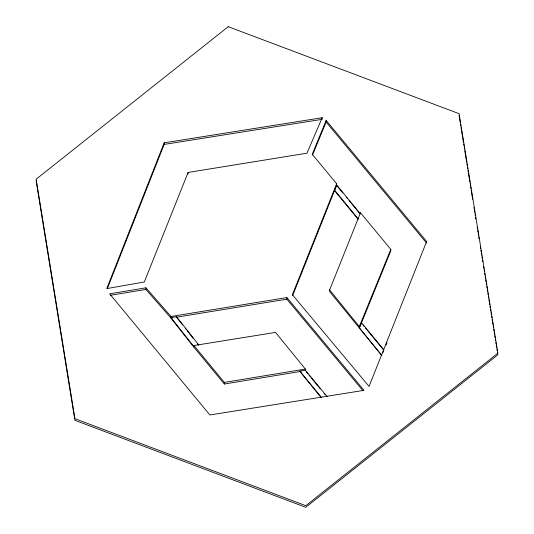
<?xml version="1.0" encoding="UTF-8"?>
<svg xmlns="http://www.w3.org/2000/svg" width="534" height="534" viewBox="0 0 534 534"><rect width="100%" height="100%" fill="white"/><g stroke="black" fill="none" stroke-linecap="round" stroke-linejoin="round"><path stroke-width="0.8" d="M301.309 371.324L224.333 384.026L193.875 347.147L170.987 318.104L145.895 289.428L145.929 287.813L109.65 293.8L209.889 414.978L363.994 390.347L286.885 297.558L171.027 316.488L145.929 287.813M107.321 288.667L164.158 144.42L164.192 142.805L322.209 117.72L322.169 119.329M171.027 316.488L170.987 318.104L172.569 317.85M193.889 346.666L171 317.623L176.534 316.715L176.52 317.203L286.851 299.167L362.9 390.681M188.068 174.064L188.102 172.449L306.983 153.178L322.209 117.72M193.875 347.147L193.915 345.531L275.544 332.402L305.341 369.054L305.308 370.669M224.333 384.026L224.373 382.411L193.915 345.531M286.851 299.167L286.885 297.558M327.175 396.649L305.314 370.182L299.721 371.103L321.027 397.396M312.523 155.08L326.127 122.032L326.161 120.424L426.639 241.501L369.054 386.416L292.385 294.728L336.64 183.769L312.243 154.233L326.161 120.424M390.801 249.351L359.335 326.628L359.295 328.243L390.761 250.967L390.801 249.351L360.483 212.779L329.638 289.915L329.598 291.531L381.903 355.617L359.309 327.763L361.405 322.603L383.979 349.93M360.483 212.779L360.463 213.914L336.614 184.904L334.531 190.585L357.853 218.96M292.659 295.569L336.6 185.385L336.64 183.769M361.398 323.083L361.405 322.603M164.192 142.805L106.747 288.607L144.307 281.979L188.102 172.449M382.798 352.901L383.686 350.671M386.115 345.011L387.037 342.694M110.418 295.282L145.895 289.428M224.373 382.411L305.341 369.054M164.158 144.42L321.348 119.462M326.127 122.032L426.606 243.117M362.973 324.992L364.021 326.267M365.596 328.17L366.644 329.445M367.692 330.713L383.445 349.783M306.349 371.924L307.911 373.813M308.946 375.075L310.508 376.964M311.549 378.226L320.4 388.939M324.038 393.351L325.079 394.613M299.721 371.103L321.555 397.543M336.6 185.385L342.821 192.954M346.453 197.366L347.487 198.628M349.042 200.524L350.598 202.413M351.639 203.674L359.929 213.767M334.538 190.104L358.381 219.107M329.638 289.915L359.335 326.628M176.534 316.715L198.922 345.124M177.028 317.85L182.628 324.952M185.171 328.176L186.192 329.471M187.207 330.76L193.315 338.509M197.386 343.676L198.401 344.964M459.06 115.304L460.261 122.713M460.528 124.362L460.795 126.004M461.062 127.653L461.329 129.295M461.596 130.943L463.459 142.465M463.726 144.113L463.993 145.755M464.26 147.404L464.527 149.046M464.794 150.695L466.656 162.216M466.923 163.865L467.19 165.507M467.457 167.155L467.724 168.804M467.991 170.446L469.86 181.967M470.127 183.616L470.394 185.258M470.654 186.907L470.921 188.555M471.188 190.197L472.657 199.255M473.992 207.479L474.259 209.128M474.526 210.776L474.786 212.419M475.053 214.067L475.32 215.709M475.587 217.358L475.854 219.007M477.189 227.237L477.456 228.879M477.723 230.528L477.99 232.17M478.257 233.819L478.524 235.467M478.791 237.109L479.051 238.758M480.386 246.988L480.653 248.63M480.92 250.279L481.187 251.921M481.454 253.57L481.721 255.219M481.988 256.861L482.255 258.509M482.522 260.151L482.789 261.8M483.584 266.74L483.851 268.382M484.118 270.03L484.385 271.679M484.652 273.321L484.919 274.97M485.186 276.612L485.453 278.261M485.72 279.903L485.987 281.551M486.254 283.2L486.521 284.842M486.788 286.491L487.055 288.133M487.315 289.782L487.582 291.43M487.849 293.073L488.116 294.721M488.383 296.363L488.65 298.012M488.917 299.661L489.184 301.303M489.451 302.952L489.718 304.594M489.985 306.242L490.252 307.891M490.519 309.533L490.786 311.182M491.053 312.824L491.313 314.473M491.58 316.115L491.847 317.763M492.114 319.412L492.381 321.054M492.648 322.703L492.915 324.345M493.182 325.994L493.449 327.642M493.716 329.284L493.983 330.933M494.25 332.575L494.517 334.224M494.784 335.873L495.051 337.515M495.312 339.163L495.579 340.805M495.846 342.454L496.113 344.103M496.38 345.745L496.647 347.394M496.914 349.036L497.181 350.684M497.448 352.333L497.848 354.796L305.768 507.3L74.9 420.311L36.118 180.812M228.232 26.7L36.152 179.204L74.94 418.696L305.802 505.685L497.882 353.188L459.1 113.689L228.232 26.7"/></g></svg>
